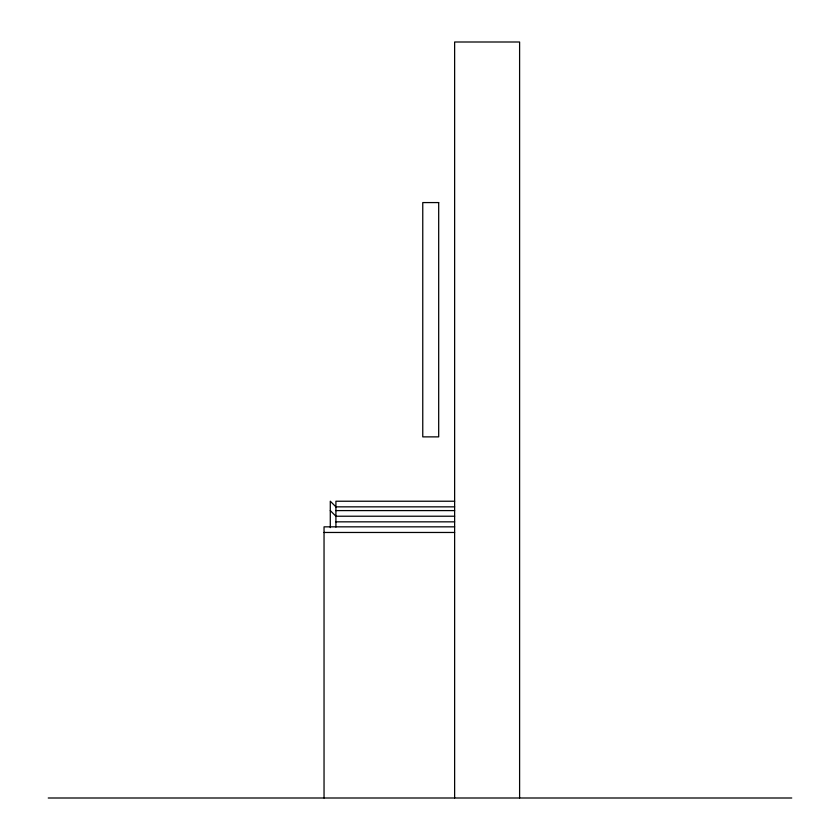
<?xml version="1.0" encoding="UTF-8"?>
<svg xmlns="http://www.w3.org/2000/svg" width="840" height="840" viewBox="0 0 840 840"><rect width="100%" height="100%" fill="white"/><g stroke="black" fill="none" stroke-linecap="round" stroke-linejoin="round"><path stroke-width="1.26" d="M454.629 501.228L335.916 501.228L335.916 527.079M454.629 506.846L335.916 506.846L330.288 501.218L330.288 527.635M335.916 510.594L454.629 510.594M454.629 516.222L335.916 516.222L330.288 510.594M335.916 521.84L454.629 521.84M454.629 526.837L324.041 526.837L324.041 798M324.041 532.466L454.629 532.466M48.248 798L791.752 798M519.603 798L519.603 42L454.629 42L454.629 798M438.69 202.577L422.762 202.577L422.762 436.874L438.69 436.874L438.69 202.577"/></g></svg>
